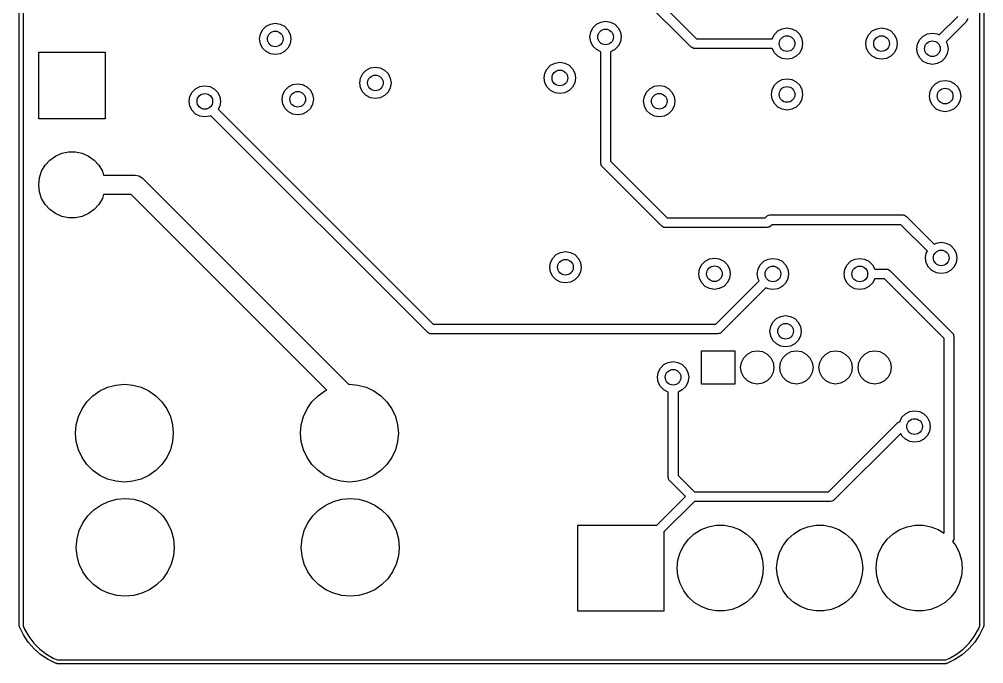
# Model space of a CAD drawing. Extents: x 111.8 to 136.4, y -130 to -95.3.
# Drawn here: x 111.79 to 136.44, y -130.03 to -113.55 of the extents above; entities that cross this region are included whole.
import ezdxf

# ---------------------------------------------------------------- set-up
doc = ezdxf.new("R2010")
doc.units = 0
doc.layers.add('BLACK', color=7, linetype='CONTINUOUS')

msp = doc.modelspace()

# ---------------------------------------------------------------- linework, layer by layer
at = {"layer": 'BLACK', "linetype": 'CONTINUOUS'}
for p, q in [((111.794, -129.063), (111.794, -96.3066)), ((111.894, -96.3166), (111.894, -129.053)), ((136.336, -129.053), (136.336, -96.3165)), ((136.436, -96.3066), (136.436, -129.063)), ((127.08, -112.028), (129.097, -114.045)), ((128.957, -114.258), (126.867, -112.168)), ((135.302, -113.947), (135.772, -113.477)), ((136, -113.59), (135.985, -113.617)), ((136.017, -113.564), (136, -113.59)), ((136.018, -113.557), (136.017, -113.564)), ((136.019, -113.555), (136.018, -113.557)), ((136.022, -113.528), (136.019, -113.55)), ((136.019, -113.55), (136.019, -113.555)), ((117.955, -113.927), (118.011, -113.815)), ((118.011, -113.815), (118.1, -113.727)), ((118.1, -113.727), (118.211, -113.67)), ((118.211, -113.67), (118.335, -113.65)), ((118.335, -113.65), (118.459, -113.67)), ((118.459, -113.67), (118.57, -113.727)), ((118.57, -113.727), (118.659, -113.815)), ((118.659, -113.815), (118.715, -113.927)), ((126.395, -113.876), (126.451, -113.765)), ((126.451, -113.765), (126.54, -113.676)), ((126.54, -113.676), (126.651, -113.62)), ((126.651, -113.62), (126.775, -113.6)), ((126.775, -113.6), (126.899, -113.62)), ((126.899, -113.62), (127.01, -113.676)), ((127.01, -113.676), (127.099, -113.765)), ((127.099, -113.765), (127.155, -113.876)), ((131.087, -113.935), (131.175, -113.846)), ((131.175, -113.846), (131.287, -113.79)), ((131.287, -113.79), (131.41, -113.77)), ((131.41, -113.77), (131.534, -113.79)), ((131.534, -113.79), (131.646, -113.846)), ((131.646, -113.846), (131.734, -113.935)), ((133.59, -113.847), (133.701, -113.79)), ((133.701, -113.79), (133.825, -113.77)), ((133.825, -113.77), (133.949, -113.79)), ((133.949, -113.79), (134.06, -113.847)), ((135.985, -113.617), (135.478, -114.123)), ((117.935, -114.05), (117.955, -113.927)), ((117.955, -114.174), (117.935, -114.05)), ((118.715, -113.927), (118.735, -114.05)), ((118.735, -114.05), (118.715, -114.174)), ((126.375, -114), (126.395, -113.876)), ((126.395, -114.124), (126.375, -114)), ((127.155, -113.876), (127.175, -114)), ((127.175, -114), (127.155, -114.124)), ((129.097, -114.045), (131.031, -114.045)), ((131.031, -114.045), (131.087, -113.935)), ((131.734, -113.935), (131.791, -114.046)), ((131.791, -114.046), (131.81, -114.17)), ((133.425, -114.17), (133.445, -114.047)), ((133.445, -114.047), (133.501, -113.935)), ((133.501, -113.935), (133.59, -113.847)), ((134.06, -113.847), (134.149, -113.935)), ((134.149, -113.935), (134.205, -114.047)), ((134.205, -114.047), (134.225, -114.17)), ((134.745, -114.176), (134.801, -114.065)), ((134.801, -114.065), (134.89, -113.976)), ((134.89, -113.976), (135.001, -113.92)), ((135.001, -113.92), (135.125, -113.9)), ((135.125, -113.9), (135.249, -113.92)), ((135.249, -113.92), (135.302, -113.947)), ((118.011, -114.286), (117.955, -114.174)), ((118.1, -114.374), (118.011, -114.286)), ((118.659, -114.286), (118.57, -114.374)), ((118.715, -114.174), (118.659, -114.286)), ((126.451, -114.235), (126.395, -114.124)), ((126.54, -114.324), (126.451, -114.235)), ((126.65, -114.38), (126.54, -114.324)), ((127.01, -114.324), (126.9, -114.38)), ((127.099, -114.235), (127.01, -114.324)), ((127.155, -114.124), (127.099, -114.235)), ((128.984, -114.273), (128.957, -114.258)), ((129.01, -114.29), (128.984, -114.273)), ((129.016, -114.291), (129.01, -114.29)), ((129.018, -114.292), (129.016, -114.291)), ((129.023, -114.292), (129.018, -114.292)), ((129.045, -114.295), (129.023, -114.292)), ((131.031, -114.295), (129.045, -114.295)), ((131.087, -114.405), (131.031, -114.295)), ((131.791, -114.294), (131.734, -114.405)), ((131.81, -114.17), (131.791, -114.294)), ((133.445, -114.294), (133.425, -114.17)), ((133.501, -114.406), (133.445, -114.294)), ((134.205, -114.294), (134.149, -114.406)), ((134.225, -114.17), (134.205, -114.294)), ((134.725, -114.3), (134.745, -114.176)), ((134.745, -114.424), (134.725, -114.3)), ((135.478, -114.123), (135.505, -114.176)), ((135.505, -114.176), (135.525, -114.3)), ((135.525, -114.3), (135.505, -114.424)), ((112.29, -116.09), (112.29, -114.39)), ((112.29, -114.39), (113.99, -114.39)), ((113.99, -114.39), (113.99, -116.09)), ((118.211, -114.431), (118.1, -114.374)), ((118.335, -114.45), (118.211, -114.431)), ((118.459, -114.431), (118.335, -114.45)), ((118.57, -114.374), (118.459, -114.431)), ((126.65, -117.225), (126.65, -114.38)), ((126.9, -114.38), (126.9, -117.173)), ((131.175, -114.494), (131.087, -114.405)), ((131.287, -114.55), (131.175, -114.494)), ((131.41, -114.57), (131.287, -114.55)), ((131.534, -114.55), (131.41, -114.57)), ((131.646, -114.494), (131.534, -114.55)), ((131.734, -114.405), (131.646, -114.494)), ((133.59, -114.494), (133.501, -114.406)), ((133.701, -114.551), (133.59, -114.494)), ((133.825, -114.57), (133.701, -114.551)), ((133.949, -114.551), (133.825, -114.57)), ((134.06, -114.494), (133.949, -114.551)), ((134.149, -114.406), (134.06, -114.494)), ((134.801, -114.535), (134.745, -114.424)), ((134.89, -114.624), (134.801, -114.535)), ((135.449, -114.535), (135.36, -114.624)), ((135.505, -114.424), (135.449, -114.535)), ((120.658, -114.85), (120.769, -114.793)), ((120.769, -114.793), (120.893, -114.774)), ((120.893, -114.774), (121.016, -114.793)), ((121.016, -114.793), (121.128, -114.85)), ((125.225, -114.925), (125.282, -114.813)), ((125.282, -114.813), (125.371, -114.725)), ((125.371, -114.725), (125.482, -114.668)), ((125.482, -114.668), (125.606, -114.648)), ((125.606, -114.648), (125.73, -114.668)), ((125.73, -114.668), (125.841, -114.725)), ((125.841, -114.725), (125.93, -114.813)), ((125.93, -114.813), (125.986, -114.925)), ((135.001, -114.68), (134.89, -114.624)), ((135.125, -114.7), (135.001, -114.68)), ((135.249, -114.68), (135.125, -114.7)), ((135.36, -114.624), (135.249, -114.68)), ((120.493, -115.174), (120.512, -115.05)), ((120.512, -115.05), (120.569, -114.938)), ((120.569, -114.938), (120.658, -114.85)), ((121.128, -114.85), (121.216, -114.938)), ((121.216, -114.938), (121.273, -115.05)), ((121.273, -115.05), (121.293, -115.174)), ((125.206, -115.048), (125.225, -114.925)), ((125.225, -115.172), (125.206, -115.048)), ((125.986, -114.925), (126.006, -115.048)), ((126.006, -115.048), (125.986, -115.172)), ((131.287, -115.09), (131.41, -115.07)), ((131.41, -115.07), (131.534, -115.09)), ((116.211, -115.411), (116.3, -115.322)), ((116.3, -115.322), (116.411, -115.266)), ((116.411, -115.266), (116.535, -115.246)), ((116.535, -115.246), (116.659, -115.266)), ((116.659, -115.266), (116.77, -115.322)), ((116.77, -115.322), (116.859, -115.411)), ((118.585, -115.359), (118.673, -115.271)), ((118.673, -115.271), (118.785, -115.214)), ((118.785, -115.214), (118.908, -115.194)), ((118.908, -115.194), (119.032, -115.214)), ((119.032, -115.214), (119.143, -115.271)), ((119.143, -115.271), (119.232, -115.359)), ((120.512, -115.297), (120.493, -115.174)), ((120.569, -115.409), (120.512, -115.297)), ((121.273, -115.297), (121.216, -115.409)), ((121.293, -115.174), (121.273, -115.297)), ((125.282, -115.284), (125.225, -115.172)), ((125.371, -115.372), (125.282, -115.284)), ((125.93, -115.284), (125.841, -115.372)), ((125.986, -115.172), (125.93, -115.284)), ((127.822, -115.408), (127.911, -115.319)), ((127.911, -115.319), (128.022, -115.262)), ((128.022, -115.262), (128.146, -115.243)), ((128.146, -115.243), (128.27, -115.262)), ((128.27, -115.262), (128.381, -115.319)), ((128.381, -115.319), (128.47, -115.408)), ((131.03, -115.346), (131.087, -115.235)), ((131.087, -115.235), (131.175, -115.146)), ((131.175, -115.146), (131.287, -115.09)), ((131.534, -115.09), (131.646, -115.146)), ((131.646, -115.146), (131.734, -115.235)), ((131.734, -115.235), (131.791, -115.346)), ((135.07, -115.386), (135.126, -115.275)), ((135.126, -115.275), (135.215, -115.186)), ((135.215, -115.186), (135.326, -115.13)), ((135.326, -115.13), (135.45, -115.11)), ((135.45, -115.11), (135.574, -115.13)), ((135.574, -115.13), (135.685, -115.186)), ((135.685, -115.186), (135.774, -115.275)), ((135.774, -115.275), (135.83, -115.386)), ((116.135, -115.646), (116.154, -115.522)), ((116.154, -115.522), (116.211, -115.411)), ((116.859, -115.411), (116.915, -115.522)), ((116.915, -115.522), (116.935, -115.646)), ((118.508, -115.594), (118.528, -115.471)), ((118.528, -115.471), (118.585, -115.359)), ((119.232, -115.359), (119.289, -115.471)), ((119.289, -115.471), (119.308, -115.594)), ((120.658, -115.497), (120.569, -115.409)), ((120.769, -115.554), (120.658, -115.497)), ((120.893, -115.574), (120.769, -115.554)), ((121.016, -115.554), (120.893, -115.574)), ((121.128, -115.497), (121.016, -115.554)), ((121.216, -115.409), (121.128, -115.497)), ((125.482, -115.429), (125.371, -115.372)), ((125.606, -115.448), (125.482, -115.429)), ((125.73, -115.429), (125.606, -115.448)), ((125.841, -115.372), (125.73, -115.429)), ((127.746, -115.643), (127.765, -115.519)), ((127.765, -115.519), (127.822, -115.408)), ((128.47, -115.408), (128.526, -115.519)), ((128.526, -115.519), (128.546, -115.643)), ((131.01, -115.47), (131.03, -115.346)), ((131.03, -115.594), (131.01, -115.47)), ((131.791, -115.346), (131.81, -115.47)), ((131.81, -115.47), (131.791, -115.594)), ((135.05, -115.51), (135.07, -115.386)), ((135.07, -115.634), (135.05, -115.51)), ((135.83, -115.386), (135.85, -115.51)), ((135.85, -115.51), (135.83, -115.634)), ((116.154, -115.77), (116.135, -115.646)), ((116.211, -115.881), (116.154, -115.77)), ((116.915, -115.77), (116.875, -115.848)), ((116.935, -115.646), (116.915, -115.77)), ((118.528, -115.718), (118.508, -115.594)), ((118.585, -115.829), (118.528, -115.718)), ((119.289, -115.718), (119.232, -115.829)), ((119.308, -115.594), (119.289, -115.718)), ((127.765, -115.766), (127.746, -115.643)), ((127.822, -115.878), (127.765, -115.766)), ((128.526, -115.766), (128.47, -115.878)), ((128.546, -115.643), (128.526, -115.766)), ((131.087, -115.705), (131.03, -115.594)), ((131.175, -115.794), (131.087, -115.705)), ((131.287, -115.85), (131.175, -115.794)), ((131.646, -115.794), (131.534, -115.85)), ((131.734, -115.705), (131.646, -115.794)), ((131.791, -115.594), (131.734, -115.705)), ((135.126, -115.745), (135.07, -115.634)), ((135.215, -115.834), (135.126, -115.745)), ((135.774, -115.745), (135.685, -115.834)), ((135.83, -115.634), (135.774, -115.745)), ((116.3, -115.97), (116.211, -115.881)), ((116.411, -116.026), (116.3, -115.97)), ((116.535, -116.046), (116.411, -116.026)), ((116.659, -116.026), (116.535, -116.046)), ((116.686, -116.013), (116.659, -116.026)), ((122.23, -121.556), (116.686, -116.013)), ((116.875, -115.848), (122.37, -121.343)), ((118.673, -115.918), (118.585, -115.829)), ((118.785, -115.975), (118.673, -115.918)), ((118.908, -115.994), (118.785, -115.975)), ((119.032, -115.975), (118.908, -115.994)), ((119.143, -115.918), (119.032, -115.975)), ((119.232, -115.829), (119.143, -115.918)), ((127.911, -115.966), (127.822, -115.878)), ((128.022, -116.023), (127.911, -115.966)), ((128.146, -116.043), (128.022, -116.023)), ((128.27, -116.023), (128.146, -116.043)), ((128.381, -115.966), (128.27, -116.023)), ((128.47, -115.878), (128.381, -115.966)), ((131.41, -115.87), (131.287, -115.85)), ((131.534, -115.85), (131.41, -115.87)), ((135.326, -115.89), (135.215, -115.834)), ((135.45, -115.91), (135.326, -115.89)), ((135.574, -115.89), (135.45, -115.91)), ((135.685, -115.834), (135.574, -115.89)), ((113.99, -116.09), (112.29, -116.09)), ((112.571, -117.148), (112.715, -117.044)), ((112.715, -117.044), (112.877, -116.972)), ((112.877, -116.972), (113.051, -116.935)), ((113.051, -116.935), (113.229, -116.935)), ((113.229, -116.935), (113.403, -116.972)), ((113.403, -116.972), (113.565, -117.044)), ((113.565, -117.044), (113.709, -117.148)), ((112.363, -117.434), (112.452, -117.28)), ((112.452, -117.28), (112.571, -117.148)), ((113.709, -117.148), (113.828, -117.28)), ((113.828, -117.28), (113.917, -117.434)), ((126.659, -117.255), (126.65, -117.225)), ((126.665, -117.285), (126.659, -117.255)), ((126.669, -117.29), (126.665, -117.285)), ((126.67, -117.293), (126.669, -117.29)), ((126.673, -117.296), (126.67, -117.293)), ((126.9, -117.173), (128.352, -118.625)), ((112.309, -117.603), (112.363, -117.434)), ((113.917, -117.434), (113.948, -117.53)), ((113.948, -117.53), (114.755, -117.53)), ((114.755, -117.53), (114.851, -117.549)), ((126.687, -117.313), (126.673, -117.296)), ((128.212, -118.838), (126.687, -117.313)), ((112.29, -117.78), (112.309, -117.603)), ((112.309, -117.957), (112.29, -117.78)), ((114.851, -117.549), (114.932, -117.603)), ((114.932, -117.603), (120.21, -122.882)), ((112.363, -118.126), (112.309, -117.957)), ((113.948, -118.03), (113.917, -118.126)), ((114.651, -118.03), (113.948, -118.03)), ((119.649, -123.027), (114.651, -118.03)), ((112.452, -118.28), (112.363, -118.126)), ((112.571, -118.412), (112.452, -118.28)), ((113.828, -118.28), (113.709, -118.412)), ((113.917, -118.126), (113.828, -118.28)), ((112.715, -118.516), (112.571, -118.412)), ((112.877, -118.588), (112.715, -118.516)), ((113.565, -118.516), (113.403, -118.588)), ((113.709, -118.412), (113.565, -118.516)), ((113.051, -118.625), (112.877, -118.588)), ((113.229, -118.625), (113.051, -118.625)), ((113.403, -118.588), (113.229, -118.625)), ((128.352, -118.625), (130.848, -118.625)), ((130.848, -118.625), (130.887, -118.587)), ((130.887, -118.587), (130.904, -118.573)), ((130.904, -118.573), (130.907, -118.57)), ((130.907, -118.57), (130.91, -118.569)), ((130.91, -118.569), (130.915, -118.565)), ((130.915, -118.565), (130.945, -118.559)), ((130.945, -118.559), (130.975, -118.55)), ((130.975, -118.55), (134.374, -118.55)), ((134.374, -118.55), (134.396, -118.553)), ((134.396, -118.553), (134.401, -118.553)), ((134.401, -118.553), (134.403, -118.554)), ((134.403, -118.554), (134.409, -118.555)), ((134.409, -118.555), (134.435, -118.572)), ((134.435, -118.572), (134.462, -118.587)), ((134.462, -118.587), (135.173, -119.297)), ((128.239, -118.853), (128.212, -118.838)), ((128.265, -118.87), (128.239, -118.853)), ((128.271, -118.871), (128.265, -118.87)), ((128.273, -118.872), (128.271, -118.871)), ((128.278, -118.872), (128.273, -118.872)), ((128.3, -118.875), (128.278, -118.872)), ((130.9, -118.875), (128.3, -118.875)), ((130.93, -118.866), (130.9, -118.875)), ((130.96, -118.86), (130.93, -118.866)), ((130.965, -118.856), (130.96, -118.86)), ((130.968, -118.855), (130.965, -118.856)), ((130.971, -118.852), (130.968, -118.855)), ((130.988, -118.838), (130.971, -118.852)), ((131.027, -118.8), (130.988, -118.838)), ((134.322, -118.8), (131.027, -118.8)), ((134.996, -119.474), (134.322, -118.8)), ((135.226, -119.27), (135.35, -119.25)), ((135.35, -119.25), (135.473, -119.27)), ((125.515, -119.564), (125.626, -119.507)), ((125.626, -119.507), (125.75, -119.487)), ((125.75, -119.487), (125.874, -119.507)), ((125.874, -119.507), (125.985, -119.564)), ((134.969, -119.527), (134.996, -119.474)), ((135.173, -119.297), (135.226, -119.27)), ((135.473, -119.27), (135.585, -119.327)), ((135.585, -119.327), (135.673, -119.415)), ((135.673, -119.415), (135.73, -119.527)), ((125.37, -119.764), (125.426, -119.652)), ((125.426, -119.652), (125.515, -119.564)), ((125.985, -119.564), (126.074, -119.652)), ((126.074, -119.652), (126.13, -119.764)), ((129.233, -119.818), (129.321, -119.73)), ((129.321, -119.73), (129.433, -119.673)), ((129.433, -119.673), (129.556, -119.654)), ((129.556, -119.654), (129.68, -119.673)), ((129.68, -119.673), (129.792, -119.73)), ((129.792, -119.73), (129.88, -119.818)), ((130.726, -119.825), (130.815, -119.736)), ((130.815, -119.736), (130.926, -119.68)), ((130.926, -119.68), (131.05, -119.66)), ((131.05, -119.66), (131.174, -119.68)), ((131.174, -119.68), (131.285, -119.736)), ((131.285, -119.736), (131.374, -119.825)), ((132.946, -119.825), (133.035, -119.736)), ((133.035, -119.736), (133.146, -119.68)), ((133.146, -119.68), (133.27, -119.66)), ((133.27, -119.66), (133.394, -119.68)), ((133.394, -119.68), (133.505, -119.736)), ((133.505, -119.736), (133.594, -119.825)), ((134.95, -119.65), (134.969, -119.527)), ((134.969, -119.774), (134.95, -119.65)), ((135.73, -119.527), (135.749, -119.65)), ((135.749, -119.65), (135.73, -119.774)), ((125.35, -119.887), (125.37, -119.764)), ((125.37, -120.011), (125.35, -119.887)), ((126.13, -119.764), (126.15, -119.887)), ((126.15, -119.887), (126.13, -120.011)), ((129.156, -120.054), (129.176, -119.93)), ((129.176, -119.93), (129.233, -119.818)), ((129.88, -119.818), (129.937, -119.93)), ((129.937, -119.93), (129.956, -120.054)), ((130.65, -120.06), (130.67, -119.936)), ((130.67, -119.936), (130.726, -119.825)), ((131.374, -119.825), (131.43, -119.936)), ((131.43, -119.936), (131.45, -120.06)), ((132.87, -120.06), (132.89, -119.936)), ((132.89, -119.936), (132.946, -119.825)), ((133.594, -119.825), (133.65, -119.935)), ((133.65, -119.935), (133.95, -119.935)), ((133.95, -119.935), (133.972, -119.938)), ((133.972, -119.938), (133.977, -119.938)), ((133.977, -119.938), (133.979, -119.939)), ((133.979, -119.939), (133.985, -119.94)), ((133.985, -119.94), (134.011, -119.957)), ((134.011, -119.957), (134.038, -119.972)), ((134.038, -119.972), (135.638, -121.572)), ((135.026, -119.886), (134.969, -119.774)), ((135.114, -119.974), (135.026, -119.886)), ((135.226, -120.031), (135.114, -119.974)), ((135.585, -119.974), (135.473, -120.031)), ((135.673, -119.886), (135.585, -119.974)), ((135.73, -119.774), (135.673, -119.886)), ((125.426, -120.123), (125.37, -120.011)), ((125.515, -120.211), (125.426, -120.123)), ((125.626, -120.268), (125.515, -120.211)), ((125.985, -120.211), (125.874, -120.268)), ((126.074, -120.123), (125.985, -120.211)), ((126.13, -120.011), (126.074, -120.123)), ((129.176, -120.177), (129.156, -120.054)), ((129.233, -120.289), (129.176, -120.177)), ((129.59, -121.343), (130.697, -120.237)), ((129.937, -120.177), (129.88, -120.289)), ((129.956, -120.054), (129.937, -120.177)), ((130.67, -120.184), (130.65, -120.06)), ((130.697, -120.237), (130.67, -120.184)), ((131.43, -120.184), (131.374, -120.295)), ((131.45, -120.06), (131.43, -120.184)), ((132.89, -120.184), (132.87, -120.06)), ((132.946, -120.295), (132.89, -120.184)), ((133.65, -120.185), (133.594, -120.295)), ((133.898, -120.185), (133.65, -120.185)), ((135.425, -121.712), (133.898, -120.185)), ((135.35, -120.05), (135.226, -120.031)), ((135.473, -120.031), (135.35, -120.05)), ((125.75, -120.287), (125.626, -120.268)), ((125.874, -120.268), (125.75, -120.287)), ((129.321, -120.377), (129.233, -120.289)), ((129.433, -120.434), (129.321, -120.377)), ((129.556, -120.454), (129.433, -120.434)), ((129.68, -120.434), (129.556, -120.454)), ((129.792, -120.377), (129.68, -120.434)), ((130.873, -120.413), (129.73, -121.556)), ((129.88, -120.289), (129.792, -120.377)), ((130.926, -120.44), (130.873, -120.413)), ((131.05, -120.46), (130.926, -120.44)), ((131.174, -120.44), (131.05, -120.46)), ((131.285, -120.384), (131.174, -120.44)), ((131.374, -120.295), (131.285, -120.384)), ((133.035, -120.384), (132.946, -120.295)), ((133.146, -120.44), (133.035, -120.384)), ((133.27, -120.46), (133.146, -120.44)), ((133.394, -120.44), (133.27, -120.46)), ((133.505, -120.384), (133.394, -120.44)), ((133.594, -120.295), (133.505, -120.384)), ((131.051, -121.29), (131.14, -121.201)), ((131.14, -121.201), (131.251, -121.145)), ((131.251, -121.145), (131.375, -121.125)), ((131.375, -121.125), (131.499, -121.145)), ((131.499, -121.145), (131.61, -121.201)), ((131.61, -121.201), (131.699, -121.29)), ((122.37, -121.343), (129.59, -121.343)), ((130.975, -121.525), (130.995, -121.401)), ((130.995, -121.401), (131.051, -121.29)), ((131.699, -121.29), (131.755, -121.401)), ((131.755, -121.401), (131.775, -121.525)), ((122.257, -121.571), (122.23, -121.556)), ((122.283, -121.588), (122.257, -121.571)), ((122.289, -121.589), (122.283, -121.588)), ((122.291, -121.59), (122.289, -121.589)), ((122.296, -121.59), (122.291, -121.59)), ((122.318, -121.593), (122.296, -121.59)), ((129.642, -121.593), (122.318, -121.593)), ((129.672, -121.584), (129.642, -121.593)), ((129.702, -121.578), (129.672, -121.584)), ((129.707, -121.574), (129.702, -121.578)), ((129.71, -121.573), (129.707, -121.574)), ((129.713, -121.57), (129.71, -121.573)), ((129.73, -121.556), (129.713, -121.57)), ((130.995, -121.649), (130.975, -121.525)), ((131.051, -121.76), (130.995, -121.649)), ((131.755, -121.649), (131.699, -121.76)), ((131.775, -121.525), (131.755, -121.649)), ((135.425, -126.688), (135.425, -121.712)), ((135.638, -121.572), (135.652, -121.589)), ((135.652, -121.589), (135.655, -121.592)), ((135.655, -121.592), (135.656, -121.595)), ((135.656, -121.595), (135.66, -121.6)), ((135.66, -121.6), (135.666, -121.63)), ((135.666, -121.63), (135.675, -121.66)), ((135.675, -121.66), (135.675, -126.815)), ((131.14, -121.849), (131.051, -121.76)), ((131.251, -121.905), (131.14, -121.849)), ((131.375, -121.925), (131.251, -121.905)), ((131.499, -121.905), (131.375, -121.925)), ((131.61, -121.849), (131.499, -121.905)), ((131.699, -121.76), (131.61, -121.849)), ((129.225, -122.875), (129.225, -122.025)), ((129.225, -122.025), (130.075, -122.025)), ((130.075, -122.025), (130.075, -122.875)), ((130.246, -122.319), (130.306, -122.2)), ((130.306, -122.2), (130.4, -122.106)), ((130.4, -122.106), (130.519, -122.046)), ((130.519, -122.046), (130.65, -122.025)), ((130.65, -122.025), (130.781, -122.046)), ((130.781, -122.046), (130.9, -122.106)), ((130.9, -122.106), (130.994, -122.2)), ((130.994, -122.2), (131.054, -122.319)), ((131.246, -122.319), (131.306, -122.2)), ((131.306, -122.2), (131.4, -122.106)), ((131.4, -122.106), (131.519, -122.046)), ((131.519, -122.046), (131.65, -122.025)), ((131.65, -122.025), (131.781, -122.046)), ((131.781, -122.046), (131.9, -122.106)), ((131.9, -122.106), (131.994, -122.2)), ((131.994, -122.2), (132.054, -122.319)), ((132.246, -122.319), (132.306, -122.2)), ((132.306, -122.2), (132.4, -122.106)), ((132.4, -122.106), (132.519, -122.046)), ((132.519, -122.046), (132.65, -122.025)), ((132.65, -122.025), (132.781, -122.046)), ((132.781, -122.046), (132.9, -122.106)), ((132.9, -122.106), (132.994, -122.2)), ((132.994, -122.2), (133.054, -122.319)), ((133.246, -122.319), (133.306, -122.2)), ((133.306, -122.2), (133.4, -122.106)), ((133.4, -122.106), (133.519, -122.046)), ((133.519, -122.046), (133.65, -122.025)), ((133.65, -122.025), (133.781, -122.046)), ((133.781, -122.046), (133.9, -122.106)), ((133.9, -122.106), (133.994, -122.2)), ((133.994, -122.2), (134.054, -122.319)), ((128.12, -122.576), (128.176, -122.464)), ((128.176, -122.464), (128.265, -122.376)), ((128.265, -122.376), (128.376, -122.319)), ((128.376, -122.319), (128.5, -122.299)), ((128.5, -122.299), (128.624, -122.319)), ((128.624, -122.319), (128.735, -122.376)), ((128.735, -122.376), (128.824, -122.464)), ((128.824, -122.464), (128.88, -122.576)), ((130.225, -122.45), (130.246, -122.319)), ((130.246, -122.581), (130.225, -122.45)), ((131.054, -122.319), (131.075, -122.45)), ((131.075, -122.45), (131.054, -122.581)), ((131.225, -122.45), (131.246, -122.319)), ((131.246, -122.581), (131.225, -122.45)), ((132.054, -122.319), (132.075, -122.45)), ((132.075, -122.45), (132.054, -122.581)), ((132.225, -122.45), (132.246, -122.319)), ((132.246, -122.581), (132.225, -122.45)), ((133.054, -122.319), (133.075, -122.45)), ((133.075, -122.45), (133.054, -122.581)), ((133.225, -122.45), (133.246, -122.319)), ((133.246, -122.581), (133.225, -122.45)), ((134.054, -122.319), (134.075, -122.45)), ((134.075, -122.45), (134.054, -122.581)), ((128.1, -122.7), (128.12, -122.576)), ((128.12, -122.823), (128.1, -122.7)), ((128.88, -122.576), (128.9, -122.7)), ((128.9, -122.7), (128.88, -122.823)), ((130.306, -122.7), (130.246, -122.581)), ((130.4, -122.794), (130.306, -122.7)), ((130.994, -122.7), (130.9, -122.794)), ((131.054, -122.581), (130.994, -122.7)), ((131.306, -122.7), (131.246, -122.581)), ((131.4, -122.794), (131.306, -122.7)), ((131.994, -122.7), (131.9, -122.794)), ((132.054, -122.581), (131.994, -122.7)), ((132.306, -122.7), (132.246, -122.581)), ((132.4, -122.794), (132.306, -122.7)), ((132.994, -122.7), (132.9, -122.794)), ((133.054, -122.581), (132.994, -122.7)), ((133.306, -122.7), (133.246, -122.581)), ((133.4, -122.794), (133.306, -122.7)), ((133.994, -122.7), (133.9, -122.794)), ((134.054, -122.581), (133.994, -122.7)), ((113.855, -123.047), (114.052, -122.955)), ((114.052, -122.955), (114.263, -122.899)), ((114.263, -122.899), (114.48, -122.88)), ((114.48, -122.88), (114.697, -122.899)), ((114.697, -122.899), (114.908, -122.955)), ((114.908, -122.955), (115.105, -123.047)), ((120.21, -122.882), (120.23, -122.88)), ((120.23, -122.88), (120.447, -122.899)), ((120.447, -122.899), (120.658, -122.955)), ((120.658, -122.955), (120.855, -123.047)), ((128.176, -122.935), (128.12, -122.823)), ((128.265, -123.023), (128.176, -122.935)), ((128.824, -122.935), (128.735, -123.023)), ((128.88, -122.823), (128.824, -122.935)), ((130.075, -122.875), (129.225, -122.875)), ((130.519, -122.854), (130.4, -122.794)), ((130.65, -122.875), (130.519, -122.854)), ((130.781, -122.854), (130.65, -122.875)), ((130.9, -122.794), (130.781, -122.854)), ((131.519, -122.854), (131.4, -122.794)), ((131.65, -122.875), (131.519, -122.854)), ((131.781, -122.854), (131.65, -122.875)), ((131.9, -122.794), (131.781, -122.854)), ((132.519, -122.854), (132.4, -122.794)), ((132.65, -122.875), (132.519, -122.854)), ((132.781, -122.854), (132.65, -122.875)), ((132.9, -122.794), (132.781, -122.854)), ((133.519, -122.854), (133.4, -122.794)), ((133.65, -122.875), (133.519, -122.854)), ((133.781, -122.854), (133.65, -122.875)), ((133.9, -122.794), (133.781, -122.854)), ((113.522, -123.327), (113.677, -123.172)), ((113.677, -123.172), (113.855, -123.047)), ((115.105, -123.047), (115.283, -123.172)), ((115.283, -123.172), (115.438, -123.327)), ((119.272, -123.327), (119.427, -123.172)), ((119.427, -123.172), (119.605, -123.047)), ((119.605, -123.047), (119.649, -123.027)), ((120.855, -123.047), (121.033, -123.172)), ((121.033, -123.172), (121.188, -123.327)), ((128.375, -123.079), (128.265, -123.023)), ((128.375, -125.261), (128.375, -123.079)), ((128.735, -123.023), (128.625, -123.079)), ((128.625, -123.079), (128.625, -125.209)), ((113.397, -123.505), (113.522, -123.327)), ((115.438, -123.327), (115.563, -123.505)), ((119.147, -123.505), (119.272, -123.327)), ((121.188, -123.327), (121.313, -123.505)), ((113.249, -123.913), (113.305, -123.702)), ((113.305, -123.702), (113.397, -123.505)), ((115.563, -123.505), (115.655, -123.702)), ((115.655, -123.702), (115.711, -123.913)), ((118.999, -123.913), (119.055, -123.702)), ((119.055, -123.702), (119.147, -123.505)), ((121.313, -123.505), (121.405, -123.702)), ((121.405, -123.702), (121.461, -123.913)), ((134.346, -123.725), (134.435, -123.636)), ((134.435, -123.636), (134.546, -123.58)), ((134.546, -123.58), (134.67, -123.56)), ((134.67, -123.56), (134.794, -123.58)), ((134.794, -123.58), (134.905, -123.636)), ((134.905, -123.636), (134.994, -123.725)), ((113.23, -124.13), (113.249, -123.913)), ((115.711, -123.913), (115.73, -124.13)), ((118.98, -124.13), (118.999, -123.913)), ((121.461, -123.913), (121.48, -124.13)), ((132.47, -125.628), (134.227, -123.872)), ((134.227, -123.872), (134.244, -123.858)), ((134.244, -123.858), (134.247, -123.855)), ((134.247, -123.855), (134.25, -123.854)), ((134.25, -123.854), (134.255, -123.85)), ((134.255, -123.85), (134.285, -123.844)), ((134.285, -123.844), (134.289, -123.843)), ((134.289, -123.843), (134.29, -123.836)), ((134.29, -123.836), (134.346, -123.725)), ((134.994, -123.725), (135.05, -123.836)), ((135.05, -123.836), (135.07, -123.96)), ((113.249, -124.347), (113.23, -124.13)), ((115.73, -124.13), (115.711, -124.347)), ((118.999, -124.347), (118.98, -124.13)), ((121.48, -124.13), (121.461, -124.347)), ((134.316, -124.136), (132.61, -125.841)), ((134.346, -124.195), (134.316, -124.136)), ((134.435, -124.284), (134.346, -124.195)), ((134.994, -124.195), (134.905, -124.284)), ((135.05, -124.084), (134.994, -124.195)), ((135.07, -123.96), (135.05, -124.084)), ((113.305, -124.558), (113.249, -124.347)), ((115.711, -124.347), (115.655, -124.558)), ((119.055, -124.558), (118.999, -124.347)), ((121.461, -124.347), (121.405, -124.558)), ((134.546, -124.34), (134.435, -124.284)), ((134.67, -124.36), (134.546, -124.34)), ((134.794, -124.34), (134.67, -124.36)), ((134.905, -124.284), (134.794, -124.34)), ((113.397, -124.755), (113.305, -124.558)), ((115.655, -124.558), (115.563, -124.755)), ((119.147, -124.755), (119.055, -124.558)), ((121.405, -124.558), (121.313, -124.755)), ((113.522, -124.933), (113.397, -124.755)), ((113.677, -125.088), (113.522, -124.933)), ((115.438, -124.933), (115.283, -125.088)), ((115.563, -124.755), (115.438, -124.933)), ((119.272, -124.933), (119.147, -124.755)), ((119.427, -125.088), (119.272, -124.933)), ((121.188, -124.933), (121.033, -125.088)), ((121.313, -124.755), (121.188, -124.933)), ((113.855, -125.213), (113.677, -125.088)), ((115.283, -125.088), (115.105, -125.213)), ((119.605, -125.213), (119.427, -125.088)), ((121.033, -125.088), (120.855, -125.213)), ((114.052, -125.305), (113.855, -125.213)), ((114.263, -125.361), (114.052, -125.305)), ((114.48, -125.38), (114.263, -125.361)), ((114.697, -125.361), (114.48, -125.38)), ((114.908, -125.305), (114.697, -125.361)), ((115.105, -125.213), (114.908, -125.305)), ((119.802, -125.305), (119.605, -125.213)), ((120.013, -125.361), (119.802, -125.305)), ((120.23, -125.38), (120.013, -125.361)), ((120.447, -125.361), (120.23, -125.38)), ((120.658, -125.305), (120.447, -125.361)), ((120.855, -125.213), (120.658, -125.305)), ((128.384, -125.291), (128.375, -125.261)), ((128.39, -125.321), (128.384, -125.291)), ((128.394, -125.326), (128.39, -125.321)), ((128.395, -125.329), (128.394, -125.326)), ((128.398, -125.332), (128.395, -125.329)), ((128.412, -125.349), (128.398, -125.332)), ((128.815, -125.753), (128.412, -125.349)), ((128.625, -125.209), (129.044, -125.628)), ((129.044, -125.628), (132.47, -125.628)), ((113.875, -125.967), (114.072, -125.875)), ((114.072, -125.875), (114.283, -125.819)), ((114.283, -125.819), (114.5, -125.8)), ((114.5, -125.8), (114.717, -125.819)), ((114.717, -125.819), (114.928, -125.875)), ((114.928, -125.875), (115.125, -125.967)), ((119.625, -125.967), (119.822, -125.875)), ((119.822, -125.875), (120.033, -125.819)), ((120.033, -125.819), (120.25, -125.8)), ((120.25, -125.8), (120.467, -125.819)), ((120.467, -125.819), (120.678, -125.875)), ((120.678, -125.875), (120.875, -125.967)), ((128.088, -126.48), (128.815, -125.753)), ((129.044, -125.878), (128.265, -126.657)), ((132.522, -125.878), (129.044, -125.878)), ((132.552, -125.869), (132.522, -125.878)), ((132.582, -125.863), (132.552, -125.869)), ((132.587, -125.859), (132.582, -125.863)), ((132.59, -125.858), (132.587, -125.859)), ((132.593, -125.855), (132.59, -125.858)), ((132.61, -125.841), (132.593, -125.855)), ((113.542, -126.247), (113.697, -126.092)), ((113.697, -126.092), (113.875, -125.967)), ((115.125, -125.967), (115.303, -126.092)), ((115.303, -126.092), (115.458, -126.247)), ((119.292, -126.247), (119.447, -126.092)), ((119.447, -126.092), (119.625, -125.967)), ((120.875, -125.967), (121.053, -126.092)), ((121.053, -126.092), (121.208, -126.247)), ((113.417, -126.425), (113.542, -126.247)), ((115.458, -126.247), (115.583, -126.425)), ((119.167, -126.425), (119.292, -126.247)), ((121.208, -126.247), (121.333, -126.425)), ((113.269, -126.833), (113.325, -126.622)), ((113.325, -126.622), (113.417, -126.425)), ((115.583, -126.425), (115.675, -126.622)), ((115.675, -126.622), (115.731, -126.833)), ((119.019, -126.833), (119.075, -126.622)), ((119.075, -126.622), (119.167, -126.425)), ((121.333, -126.425), (121.425, -126.622)), ((121.425, -126.622), (121.481, -126.833)), ((126.065, -128.68), (126.065, -126.48)), ((126.065, -126.48), (128.088, -126.48)), ((128.265, -126.657), (128.265, -128.68)), ((129.042, -126.702), (129.215, -126.595)), ((129.215, -126.595), (129.404, -126.522)), ((129.404, -126.522), (129.604, -126.485)), ((129.604, -126.485), (129.806, -126.485)), ((129.806, -126.485), (130.006, -126.522)), ((130.006, -126.522), (130.195, -126.595)), ((130.195, -126.595), (130.368, -126.702)), ((131.582, -126.702), (131.755, -126.595)), ((131.755, -126.595), (131.944, -126.522)), ((131.944, -126.522), (132.144, -126.485)), ((132.144, -126.485), (132.346, -126.485)), ((132.346, -126.485), (132.546, -126.522)), ((132.546, -126.522), (132.735, -126.595)), ((132.735, -126.595), (132.908, -126.702)), ((134.122, -126.702), (134.295, -126.595)), ((134.295, -126.595), (134.484, -126.522)), ((134.484, -126.522), (134.684, -126.485)), ((134.684, -126.485), (134.886, -126.485)), ((134.886, -126.485), (135.086, -126.522)), ((135.086, -126.522), (135.275, -126.595)), ((135.275, -126.595), (135.425, -126.688)), ((113.25, -127.05), (113.269, -126.833)), ((115.731, -126.833), (115.75, -127.05)), ((119, -127.05), (119.019, -126.833)), ((121.481, -126.833), (121.5, -127.05)), ((128.77, -127.001), (128.892, -126.839)), ((128.892, -126.839), (129.042, -126.702)), ((130.368, -126.702), (130.518, -126.839)), ((130.518, -126.839), (130.64, -127.001)), ((131.31, -127.001), (131.432, -126.839)), ((131.432, -126.839), (131.582, -126.702)), ((132.908, -126.702), (133.058, -126.839)), ((133.058, -126.839), (133.18, -127.001)), ((133.85, -127.001), (133.972, -126.839)), ((133.972, -126.839), (134.122, -126.702)), ((135.653, -126.876), (135.642, -126.897)), ((135.642, -126.897), (135.72, -127.001)), ((135.67, -126.85), (135.653, -126.876)), ((135.671, -126.844), (135.67, -126.85)), ((135.672, -126.842), (135.671, -126.844)), ((135.675, -126.815), (135.672, -126.837)), ((135.672, -126.837), (135.672, -126.842)), ((113.269, -127.267), (113.25, -127.05)), ((115.75, -127.05), (115.731, -127.267)), ((119.019, -127.267), (119, -127.05)), ((121.5, -127.05), (121.481, -127.267)), ((128.679, -127.183), (128.77, -127.001)), ((130.64, -127.001), (130.731, -127.183)), ((131.219, -127.183), (131.31, -127.001)), ((133.18, -127.001), (133.271, -127.183)), ((133.759, -127.183), (133.85, -127.001)), ((135.72, -127.001), (135.811, -127.183)), ((113.325, -127.478), (113.269, -127.267)), ((115.731, -127.267), (115.675, -127.478)), ((119.075, -127.478), (119.019, -127.267)), ((121.481, -127.267), (121.425, -127.478)), ((128.605, -127.58), (128.624, -127.378)), ((128.624, -127.378), (128.679, -127.183)), ((130.731, -127.183), (130.786, -127.378)), ((130.786, -127.378), (130.805, -127.58)), ((131.145, -127.58), (131.164, -127.378)), ((131.164, -127.378), (131.219, -127.183)), ((133.271, -127.183), (133.326, -127.378)), ((133.326, -127.378), (133.345, -127.58)), ((133.685, -127.58), (133.704, -127.378)), ((133.704, -127.378), (133.759, -127.183)), ((135.811, -127.183), (135.866, -127.378)), ((135.866, -127.378), (135.885, -127.58)), ((113.417, -127.675), (113.325, -127.478)), ((115.675, -127.478), (115.583, -127.675)), ((119.167, -127.675), (119.075, -127.478)), ((121.425, -127.478), (121.333, -127.675)), ((128.624, -127.782), (128.605, -127.58)), ((130.805, -127.58), (130.786, -127.782)), ((131.164, -127.782), (131.145, -127.58)), ((133.345, -127.58), (133.326, -127.782)), ((133.704, -127.782), (133.685, -127.58)), ((135.885, -127.58), (135.866, -127.782)), ((113.542, -127.853), (113.417, -127.675)), ((113.697, -128.008), (113.542, -127.853)), ((115.458, -127.853), (115.303, -128.008)), ((115.583, -127.675), (115.458, -127.853)), ((119.292, -127.853), (119.167, -127.675)), ((119.447, -128.008), (119.292, -127.853)), ((121.208, -127.853), (121.053, -128.008)), ((121.333, -127.675), (121.208, -127.853)), ((128.679, -127.977), (128.624, -127.782)), ((130.786, -127.782), (130.731, -127.977)), ((131.219, -127.977), (131.164, -127.782)), ((133.326, -127.782), (133.271, -127.977)), ((133.759, -127.977), (133.704, -127.782)), ((135.866, -127.782), (135.811, -127.977)), ((113.875, -128.133), (113.697, -128.008)), ((114.072, -128.225), (113.875, -128.133)), ((115.125, -128.133), (114.928, -128.225)), ((115.303, -128.008), (115.125, -128.133)), ((119.625, -128.133), (119.447, -128.008)), ((119.822, -128.225), (119.625, -128.133)), ((120.875, -128.133), (120.678, -128.225)), ((121.053, -128.008), (120.875, -128.133)), ((128.77, -128.159), (128.679, -127.977)), ((130.731, -127.977), (130.64, -128.159)), ((131.31, -128.159), (131.219, -127.977)), ((133.271, -127.977), (133.18, -128.159)), ((133.85, -128.159), (133.759, -127.977)), ((135.811, -127.977), (135.72, -128.159)), ((114.283, -128.281), (114.072, -128.225)), ((114.5, -128.3), (114.283, -128.281)), ((114.717, -128.281), (114.5, -128.3)), ((114.928, -128.225), (114.717, -128.281)), ((120.033, -128.281), (119.822, -128.225)), ((120.25, -128.3), (120.033, -128.281)), ((120.467, -128.281), (120.25, -128.3)), ((120.678, -128.225), (120.467, -128.281)), ((128.892, -128.321), (128.77, -128.159)), ((129.042, -128.458), (128.892, -128.321)), ((130.518, -128.321), (130.368, -128.458)), ((130.64, -128.159), (130.518, -128.321)), ((131.432, -128.321), (131.31, -128.159)), ((131.582, -128.458), (131.432, -128.321)), ((133.058, -128.321), (132.908, -128.458)), ((133.18, -128.159), (133.058, -128.321)), ((133.972, -128.321), (133.85, -128.159)), ((134.122, -128.458), (133.972, -128.321)), ((135.598, -128.321), (135.448, -128.458)), ((135.72, -128.159), (135.598, -128.321)), ((129.215, -128.565), (129.042, -128.458)), ((129.404, -128.638), (129.215, -128.565)), ((130.195, -128.565), (130.006, -128.638)), ((130.368, -128.458), (130.195, -128.565)), ((131.755, -128.565), (131.582, -128.458)), ((131.944, -128.638), (131.755, -128.565)), ((132.735, -128.565), (132.546, -128.638)), ((132.908, -128.458), (132.735, -128.565)), ((134.295, -128.565), (134.122, -128.458)), ((134.484, -128.638), (134.295, -128.565)), ((135.275, -128.565), (135.086, -128.638)), ((135.448, -128.458), (135.275, -128.565)), ((128.265, -128.68), (126.065, -128.68)), ((129.604, -128.675), (129.404, -128.638)), ((129.806, -128.675), (129.604, -128.675)), ((130.006, -128.638), (129.806, -128.675)), ((132.144, -128.675), (131.944, -128.638)), ((132.346, -128.675), (132.144, -128.675)), ((132.546, -128.638), (132.346, -128.675)), ((134.684, -128.675), (134.484, -128.638)), ((134.886, -128.675), (134.684, -128.675)), ((135.086, -128.638), (134.886, -128.675)), ((111.796, -129.07), (111.794, -129.063)), ((111.797, -129.083), (111.796, -129.07)), ((111.898, -129.286), (111.797, -129.083)), ((111.797, -129.083), (111.797, -129.083)), ((111.894, -129.053), (111.931, -129.143)), ((136.299, -129.143), (136.336, -129.053)), ((136.433, -129.083), (136.332, -129.286)), ((136.434, -129.07), (136.433, -129.083)), ((136.433, -129.083), (136.433, -129.083)), ((136.436, -129.063), (136.434, -129.07)), ((112.025, -129.475), (111.898, -129.286)), ((111.931, -129.143), (112.038, -129.329)), ((112.038, -129.329), (112.169, -129.499)), ((136.061, -129.499), (136.192, -129.329)), ((136.192, -129.329), (136.299, -129.143)), ((136.332, -129.286), (136.205, -129.475)), ((112.175, -129.645), (112.025, -129.475)), ((112.169, -129.499), (112.321, -129.65)), ((135.909, -129.65), (136.061, -129.499)), ((136.205, -129.475), (136.055, -129.645)), ((112.346, -129.795), (112.175, -129.645)), ((112.321, -129.65), (112.492, -129.781)), ((112.535, -129.921), (112.346, -129.795)), ((112.492, -129.781), (112.678, -129.888)), ((135.552, -129.888), (135.738, -129.781)), ((135.884, -129.795), (135.695, -129.921)), ((135.738, -129.781), (135.909, -129.65)), ((136.055, -129.645), (135.884, -129.795)), ((112.739, -130.021), (112.535, -129.921)), ((112.678, -129.888), (112.768, -129.925)), ((112.751, -130.022), (112.739, -130.021)), ((112.739, -130.021), (112.739, -130.021)), ((112.758, -130.025), (112.751, -130.022)), ((135.472, -130.025), (112.758, -130.025)), ((112.768, -129.925), (135.462, -129.925)), ((135.462, -129.925), (135.552, -129.888)), ((135.479, -130.022), (135.472, -130.025)), ((135.491, -130.021), (135.479, -130.022)), ((135.695, -129.921), (135.491, -130.021)), ((135.491, -130.021), (135.491, -130.021))]:
    msp.add_line(p, q, dxfattribs=at)
at = {"layer": 'BLACK'}
for centre in [(126.775, -114), (118.335, -114.05), (131.41, -114.17), (133.825, -114.17), (135.125, -114.3), (120.893, -115.174), (125.606, -115.048), (131.41, -115.47), (135.45, -115.51), (116.535, -115.646), (118.908, -115.594), (128.146, -115.643), (135.35, -119.65), (125.75, -119.887), (129.556, -120.054), (131.05, -120.06), (133.27, -120.06), (131.375, -121.525), (128.5, -122.7), (134.67, -123.96)]:
    msp.add_circle(centre, 0.2, dxfattribs=at)

doc.saveas('drawing.dxf')
